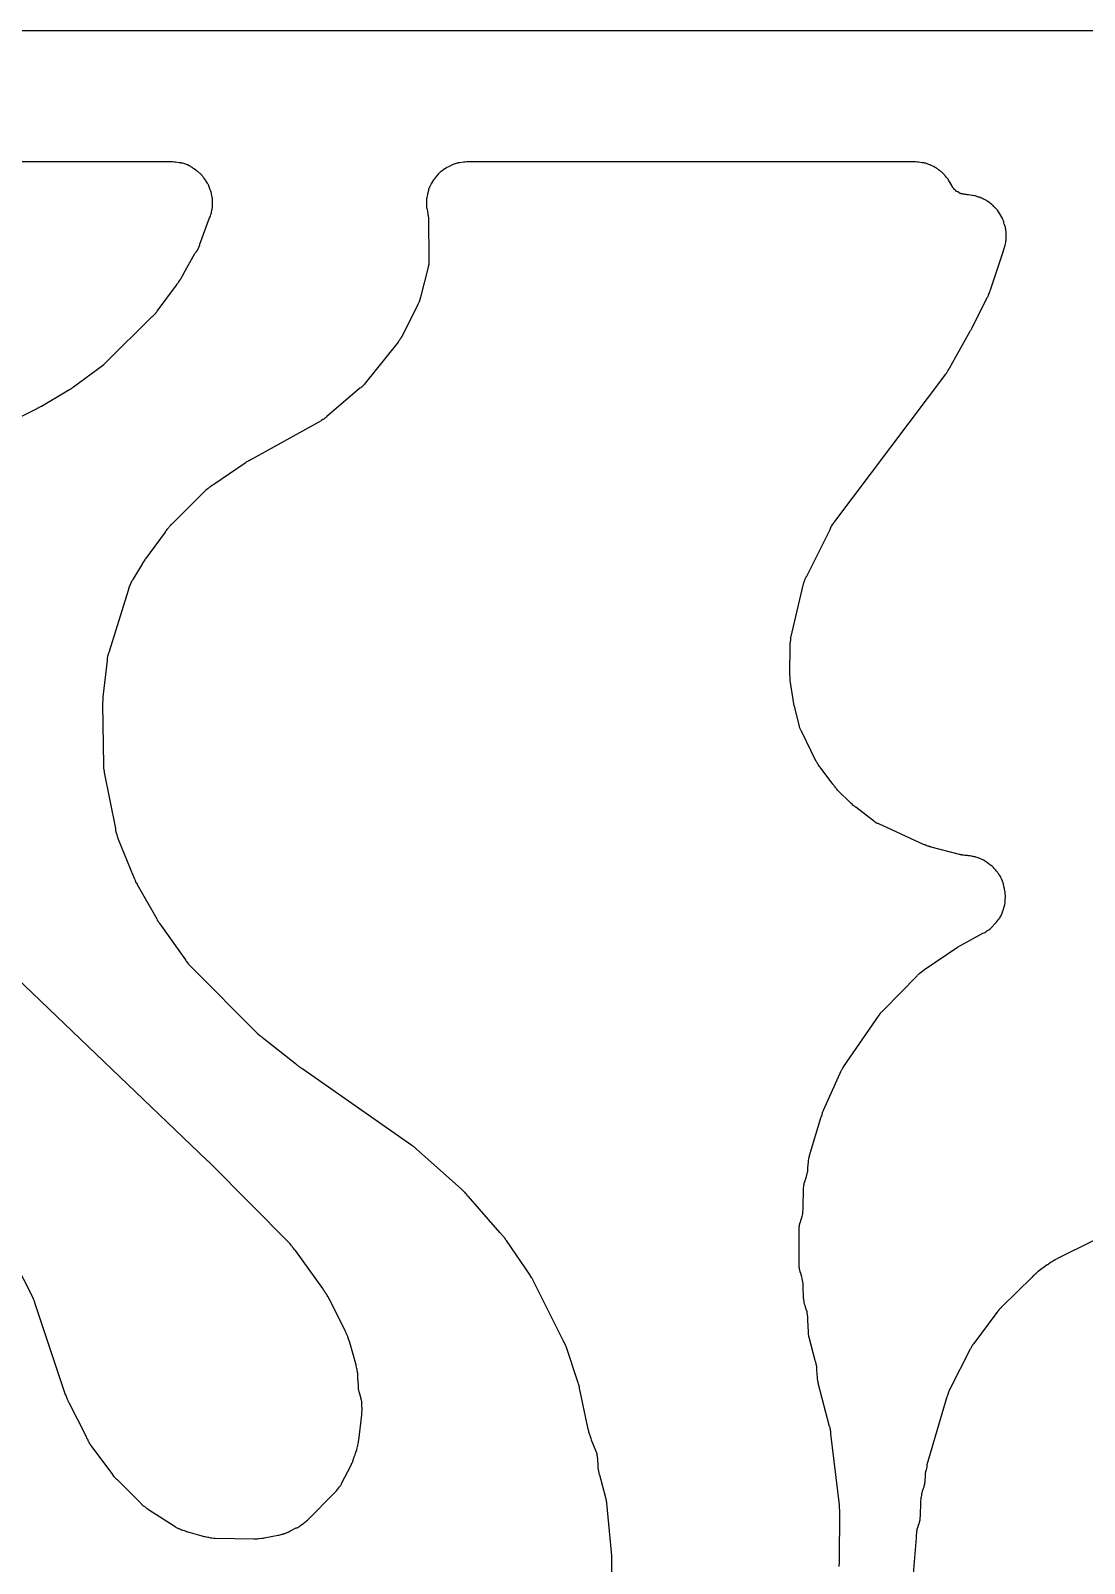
# Model space of a CAD drawing. Header units: millimetres. Extents: x 0 to 300, y 0 to 300.
# Drawn here: x 171.6 to 235.8, y 206.6 to 300.1 of the extents above; entities that cross this region are included whole.
import ezdxf

# ---------------------------------------------------------------- set-up
doc = ezdxf.new("R2010")
doc.units = ezdxf.units.MM
doc.layers.add('CUT', color=7, linetype='CONTINUOUS')

msp = doc.modelspace()

# ---------------------------------------------------------------- linework, layer by layer
at = {"layer": 'CUT'}
for points in [[(0.57, 300.05), (299.43, 300.05)], [(165.44, 273.78), (172.02, 277.03), (172.04, 277.05), (172.05, 277.05), (172.07, 277.06), (172.09, 277.07), (172.14, 277.09), (172.17, 277.12), (172.18, 277.12), (172.2, 277.13), (172.23, 277.14), (172.28, 277.17), (173.85, 278.1), (173.88, 278.11), (173.89, 278.12), (173.9, 278.12), (173.91, 278.13), (173.93, 278.14), (173.95, 278.15), (173.96, 278.15), (173.98, 278.16), (174, 278.18), (174.01, 278.19), (174.02, 278.19), (174.03, 278.2), (174.04, 278.2), (174.07, 278.22), (174.08, 278.23), (174.09, 278.23), (174.1, 278.24), (174.12, 278.25), (174.12, 278.26), (174.13, 278.26), (174.14, 278.27), (174.16, 278.29), (174.18, 278.3), (174.19, 278.31), (174.23, 278.34), (174.24, 278.34), (176.01, 279.65), (176.08, 279.7), (176.13, 279.74), (176.17, 279.78), (176.3, 279.91), (178.92, 282.51), (178.94, 282.53), (178.99, 282.58), (179, 282.59), (179.02, 282.61), (179.03, 282.62), (179.05, 282.63), (179.09, 282.67), (179.11, 282.69), (179.14, 282.71), (179.21, 282.79), (179.21, 282.8), (179.25, 282.84), (179.25, 282.85), (179.29, 282.89), (179.31, 282.91), (179.34, 282.95), (180.51, 284.53), (180.55, 284.59), (180.58, 284.64), (180.59, 284.66), (180.6, 284.67), (180.61, 284.68), (180.62, 284.69), (180.63, 284.71), (180.65, 284.75), (180.66, 284.76), (180.66, 284.77), (180.67, 284.77), (180.67, 284.78), (180.68, 284.79), (180.68, 284.8), (180.69, 284.81), (180.7, 284.82), (180.71, 284.83), (180.71, 284.84), (180.72, 284.84), (180.73, 284.85), (180.74, 284.87), (180.74, 284.88), (180.76, 284.91), (180.77, 284.92), (180.78, 284.93), (180.78, 284.94), (180.79, 284.95), (180.8, 284.96), (180.81, 284.97), (180.81, 284.98), (180.83, 285.02), (180.83, 285.03), (180.84, 285.04), (180.84, 285.05), (180.85, 285.05), (180.86, 285.06), (180.87, 285.08), (180.9, 285.13), (180.9, 285.14), (180.92, 285.16), (180.95, 285.23), (181.64, 286.46), (181.68, 286.51), (181.7, 286.53), (181.71, 286.56), (181.73, 286.59), (181.73, 286.6), (181.74, 286.6), (181.74, 286.61), (181.77, 286.64), (181.8, 286.69), (181.8, 286.7), (181.81, 286.71), (181.81, 286.72), (181.82, 286.73), (181.83, 286.75), (181.84, 286.77), (181.84, 286.78), (181.85, 286.8), (181.86, 286.82), (181.87, 286.83), (181.89, 286.88), (181.9, 286.91), (181.91, 286.94), (181.93, 287), (181.93, 287.02), (181.94, 287.04), (182.53, 288.65), (182.56, 288.7), (182.58, 288.76), (182.61, 288.84), (182.63, 288.89), (182.64, 288.94), (182.65, 289), (182.65, 289.01), (182.67, 289.09), (182.69, 289.16), (182.69, 289.18), (182.69, 289.23), (182.7, 289.28), (182.7, 289.34), (182.7, 289.42), (182.71, 289.6), (182.71, 289.63), (182.71, 289.68), (182.71, 289.74), (182.7, 289.8), (182.7, 289.82), (182.69, 289.85), (182.69, 289.87), (182.69, 289.88), (182.68, 289.92), (182.68, 289.93), (182.65, 290.09), (182.65, 290.1), (182.64, 290.14), (182.64, 290.15), (182.63, 290.18), (182.63, 290.21), (182.61, 290.26), (182.59, 290.31), (182.57, 290.35), (182.52, 290.48), (182.52, 290.5), (182.51, 290.51), (182.51, 290.52), (182.5, 290.55), (182.49, 290.57), (182.48, 290.61), (182.47, 290.63), (182.46, 290.66), (182.45, 290.67), (182.45, 290.68), (182.43, 290.71), (182.42, 290.73), (182.41, 290.74), (182.4, 290.76), (182.39, 290.77), (182.39, 290.78), (182.29, 290.94), (182.27, 290.97), (182.17, 291.11), (182.14, 291.15), (182.1, 291.18), (182.07, 291.22), (182.02, 291.27), (181.99, 291.3), (181.97, 291.32), (181.95, 291.34), (181.92, 291.37), (181.86, 291.43), (181.82, 291.46), (181.8, 291.47), (181.78, 291.49), (181.76, 291.5), (181.76, 291.51), (181.75, 291.51), (181.73, 291.52), (181.7, 291.55), (181.61, 291.61), (181.6, 291.62), (181.58, 291.63), (181.55, 291.65), (181.52, 291.67), (181.5, 291.68), (181.42, 291.73), (181.38, 291.76), (181.37, 291.76), (181.34, 291.79), (181.29, 291.82), (181.18, 291.87), (181.13, 291.89), (180.96, 291.95), (180.88, 291.97), (180.83, 291.98), (180.81, 291.98), (180.77, 291.99), (180.76, 291.99), (180.71, 292), (180.67, 292), (180.46, 292.03), (180.41, 292.04), (180.38, 292.04), (180.37, 292.04), (180.27, 292.05), (180.23, 292.05), (116.07, 292.05)], [(220.9, 206.45), (220.92, 206.71), (220.92, 206.75), (220.92, 206.82), (220.93, 209.76), (220.93, 209.8), (220.91, 210.07), (220.91, 210.13), (220.91, 210.2), (220.4, 214.53), (220.39, 214.58), (220.39, 214.59), (220.38, 214.63), (220.38, 214.67), (220.38, 214.68), (220.37, 214.74), (220.36, 214.79), (220.36, 214.8), (220.35, 214.84), (220.35, 214.85), (220.34, 214.91), (220.32, 214.96), (220.31, 214.98), (219.63, 217.53), (219.63, 217.54), (219.63, 217.6), (219.62, 217.62), (219.61, 217.68), (219.61, 217.7), (219.6, 217.72), (219.6, 217.74), (219.6, 217.79), (219.58, 217.87), (219.58, 217.88), (219.58, 217.89), (219.58, 217.94), (219.54, 218.43), (219.53, 218.56), (219.53, 218.57), (219.53, 218.63), (219.52, 218.68), (219.51, 218.71), (219.51, 218.73), (219.5, 218.76), (219.49, 218.79), (219.47, 218.9), (219.45, 218.95), (219.44, 218.99), (219.44, 219), (219.06, 220.4), (219.05, 220.46), (219.04, 220.51), (219.03, 220.6), (219.02, 220.69), (219.02, 220.71), (219.02, 220.73), (218.99, 221.49), (218.99, 221.51), (218.99, 221.56), (218.98, 221.67), (218.98, 221.69), (218.97, 221.78), (218.96, 221.81), (218.95, 221.84), (218.95, 221.87), (218.95, 221.9), (218.94, 221.97), (218.92, 222.03), (218.88, 222.14), (218.87, 222.18), (218.86, 222.22), (218.85, 222.24), (218.85, 222.26), (218.84, 222.3), (218.83, 222.33), (218.82, 222.36), (218.79, 222.44), (218.78, 222.46), (218.77, 222.5), (218.77, 222.53), (218.77, 222.56), (218.76, 222.61), (218.75, 222.65), (218.75, 222.66), (218.75, 222.67), (218.74, 222.71), (218.74, 222.72), (218.73, 222.79), (218.73, 222.8), (218.73, 222.82), (218.73, 222.83), (218.71, 223.47), (218.71, 223.5), (218.71, 223.55), (218.7, 223.66), (218.7, 223.68), (218.69, 223.77), (218.68, 223.8), (218.65, 223.97), (218.64, 224.02), (218.62, 224.1), (218.61, 224.14), (218.61, 224.17), (218.59, 224.23), (218.58, 224.26), (218.53, 224.41), (218.52, 224.43), (218.52, 224.44), (218.52, 224.45), (218.51, 224.49), (218.51, 224.5), (218.49, 224.55), (218.49, 224.56), (218.49, 224.57), (218.48, 224.59), (218.48, 224.6), (218.48, 224.61), (218.48, 224.62), (218.48, 224.63), (218.47, 224.69), (218.47, 224.75), (218.46, 224.8), (218.46, 224.81), (218.46, 224.87), (218.45, 224.92), (218.46, 227.07), (218.46, 227.12), (218.47, 227.15), (218.48, 227.2), (218.48, 227.22), (218.48, 227.23), (218.48, 227.24), (218.49, 227.27), (218.49, 227.28), (218.49, 227.29), (218.49, 227.3), (218.5, 227.31), (218.5, 227.33), (218.51, 227.36), (218.51, 227.37), (218.52, 227.39), (218.52, 227.4), (218.53, 227.42), (218.54, 227.44), (218.54, 227.45), (218.55, 227.47), (218.56, 227.5), (218.57, 227.53), (218.57, 227.54), (218.57, 227.56), (218.58, 227.6), (218.62, 227.72), (218.63, 227.75), (218.64, 227.78), (218.66, 227.85), (218.67, 227.9), (218.68, 227.95), (218.68, 227.97), (218.68, 228.01), (218.69, 228.07), (218.69, 228.08), (218.7, 228.2), (218.7, 228.25), (218.7, 228.3), (218.73, 229.48), (218.73, 229.5), (218.73, 229.52), (218.73, 229.53), (218.74, 229.6), (218.74, 229.61), (218.74, 229.62), (218.74, 229.63), (218.75, 229.67), (218.75, 229.69), (218.76, 229.74), (218.76, 229.78), (218.76, 229.79), (218.77, 229.81), (218.77, 229.82), (218.78, 229.84), (218.79, 229.86), (218.8, 229.88), (218.8, 229.9), (218.81, 229.92), (218.86, 230.07), (218.87, 230.1), (218.87, 230.11), (218.89, 230.16), (218.9, 230.22), (218.9, 230.23), (218.91, 230.26), (218.92, 230.29), (218.93, 230.31), (218.94, 230.37), (218.94, 230.39), (218.96, 230.48), (218.97, 230.49), (218.98, 230.54), (218.99, 230.6), (218.99, 230.66), (218.99, 230.75), (219.02, 231.1), (219.02, 231.15), (219.03, 231.2), (219.04, 231.28), (219.05, 231.32), (219.05, 231.33), (219.06, 231.37), (219.06, 231.39), (219.08, 231.45), (219.08, 231.46), (219.09, 231.49), (219.81, 233.86), (219.82, 233.87), (219.83, 233.91), (219.84, 233.92), (219.86, 233.98), (219.87, 234.03), (219.88, 234.07), (219.88, 234.08), (219.89, 234.12), (219.89, 234.13), (219.9, 234.15), (219.9, 234.16), (219.92, 234.2), (219.93, 234.21), (219.94, 234.23), (219.95, 234.26), (220.96, 236.52), (220.98, 236.57), (220.99, 236.58), (221, 236.61), (221.02, 236.66), (221.05, 236.7), (221.07, 236.73), (221.08, 236.75), (221.09, 236.76), (221.1, 236.78), (221.11, 236.79), (221.11, 236.8), (221.12, 236.81), (221.12, 236.82), (221.13, 236.83), (221.13, 236.84), (221.16, 236.88), (221.16, 236.89), (223.33, 240.04), (223.37, 240.09), (223.38, 240.12), (223.4, 240.15), (223.43, 240.2), (223.46, 240.23), (223.5, 240.26), (223.58, 240.33), (223.6, 240.36), (223.61, 240.37), (223.62, 240.37), (225.65, 242.45), (225.67, 242.48), (225.69, 242.5), (225.71, 242.52), (225.75, 242.56), (225.75, 242.55), (225.84, 242.63), (226.09, 242.83), (228.1, 244.2), (229.65, 245.04), (229.66, 245.05), (229.73, 245.07), (229.77, 245.09), (229.83, 245.13), (229.86, 245.15), (229.88, 245.17), (229.89, 245.17), (229.92, 245.19), (229.93, 245.2), (229.94, 245.21), (229.97, 245.22), (230.01, 245.25), (230.09, 245.32), (230.14, 245.36), (230.18, 245.4), (230.41, 245.63), (230.47, 245.69), (230.59, 245.85), (230.62, 245.89), (230.64, 245.92), (230.65, 245.93), (230.65, 245.94), (230.68, 245.98), (230.74, 246.09), (230.76, 246.13), (230.85, 246.33), (230.85, 246.34), (230.86, 246.36), (230.87, 246.38), (230.88, 246.41), (230.89, 246.44), (230.9, 246.47), (230.91, 246.49), (230.91, 246.5), (230.92, 246.51), (230.92, 246.52), (230.92, 246.53), (230.93, 246.56), (230.93, 246.58), (230.99, 246.8), (231.01, 246.88), (231.01, 246.89), (231.02, 246.97), (231.02, 247.04), (231.02, 247.08), (231.03, 247.27), (231.03, 247.35), (231.02, 247.44), (231.02, 247.45), (231.02, 247.51), (231.01, 247.57), (231, 247.61), (230.98, 247.72), (230.98, 247.75), (230.97, 247.77), (230.96, 247.82), (230.91, 248.02), (230.91, 248.03), (230.91, 248.04), (230.9, 248.09), (230.89, 248.11), (230.88, 248.15), (230.87, 248.18), (230.86, 248.19), (230.85, 248.23), (230.84, 248.25), (230.83, 248.28), (230.83, 248.29), (230.82, 248.3), (230.79, 248.35), (230.77, 248.4), (230.75, 248.44), (230.74, 248.44), (230.74, 248.45), (230.72, 248.5), (230.68, 248.56), (230.67, 248.57), (230.67, 248.58), (230.67, 248.59), (230.65, 248.61), (230.64, 248.61), (230.63, 248.63), (230.62, 248.64), (230.6, 248.69), (230.59, 248.69), (230.58, 248.7), (230.57, 248.73), (230.54, 248.77), (230.47, 248.85), (230.43, 248.9), (230.39, 248.94), (230.37, 248.97), (230.35, 248.99), (230.31, 249.04), (230.27, 249.08), (230.22, 249.12), (230.17, 249.16), (230.15, 249.18), (230.08, 249.22), (229.93, 249.34), (229.89, 249.37), (229.87, 249.39), (229.85, 249.4), (229.84, 249.4), (229.8, 249.43), (229.69, 249.49), (229.65, 249.51), (229.46, 249.59), (229.43, 249.61), (229.41, 249.62), (229.36, 249.64), (229.3, 249.66), (229.23, 249.68), (229.18, 249.69), (229.17, 249.69), (229.13, 249.7), (229.12, 249.7), (229.06, 249.71), (229.05, 249.71), (229.03, 249.72), (228.96, 249.73), (228.89, 249.75), (228.82, 249.76), (228.81, 249.76), (228.77, 249.76), (228.76, 249.76), (228.71, 249.77), (228.65, 249.77), (228.59, 249.77), (228.58, 249.77), (228.56, 249.77), (228.46, 249.79), (228.42, 249.8), (228.41, 249.8), (228.39, 249.81), (228.37, 249.81), (228.37, 249.82), (228.36, 249.82), (228.34, 249.82), (228.31, 249.83), (228.3, 249.83), (228.27, 249.84), (228.23, 249.84), (226.5, 250.29), (226.48, 250.3), (226.46, 250.3), (226.46, 250.31), (226.44, 250.31), (226.43, 250.31), (226.41, 250.32), (226.39, 250.32), (226.38, 250.32), (226.37, 250.33), (226.36, 250.33), (226.35, 250.33), (226.34, 250.33), (226.34, 250.34), (226.32, 250.34), (226.31, 250.34), (226.3, 250.35), (226.25, 250.37), (226.23, 250.38), (226.22, 250.38), (226.2, 250.39), (226.19, 250.39), (226.18, 250.4), (226.15, 250.41), (226.12, 250.42), (226.09, 250.43), (226.03, 250.45), (223.31, 251.7), (223.3, 251.71), (223.27, 251.72), (223.24, 251.73), (223.2, 251.74), (223.19, 251.75), (223.18, 251.75), (223.16, 251.77), (223.15, 251.77), (223.14, 251.78), (223.12, 251.79), (223.11, 251.8), (223.07, 251.83), (223.01, 251.87), (222.98, 251.89), (221.91, 252.72), (221.9, 252.73), (221.86, 252.76), (221.85, 252.77), (221.84, 252.78), (221.82, 252.79), (221.77, 252.82), (221.76, 252.83), (221.74, 252.85), (221.68, 252.9), (221.62, 252.95), (220.8, 253.77), (220.76, 253.82), (220.72, 253.86), (220.7, 253.9), (220.68, 253.91), (220.67, 253.92), (220.66, 253.93), (220.65, 253.94), (220.63, 253.99), (220.6, 254.02), (220.58, 254.05), (220.55, 254.08), (220.53, 254.1), (220.53, 254.11), (220.51, 254.13), (219.73, 255.16), (219.72, 255.17), (219.69, 255.2), (219.69, 255.21), (219.65, 255.27), (219.62, 255.32), (219.61, 255.33), (219.59, 255.36), (219.59, 255.37), (219.56, 255.41), (219.56, 255.42), (219.55, 255.44), (219.5, 255.51), (218.6, 257.35), (218.58, 257.39), (218.57, 257.41), (218.56, 257.42), (218.53, 257.49), (218.52, 257.51), (218.51, 257.55), (218.51, 257.56), (218.49, 257.6), (218.48, 257.65), (218.23, 258.64), (218.22, 258.68), (218.22, 258.69), (218.21, 258.74), (218.2, 258.79), (218.18, 258.85), (218.17, 258.89), (218.16, 258.9), (218.16, 258.91), (217.92, 260.45), (217.91, 260.5), (217.91, 260.61), (217.91, 260.65), (217.9, 260.78), (217.9, 260.8), (217.9, 260.82), (217.91, 262.62), (217.91, 262.66), (217.92, 262.74), (217.92, 262.77), (217.93, 262.8), (217.93, 262.82), (217.94, 262.85), (217.95, 262.9), (217.95, 262.96), (217.95, 262.98), (217.96, 263.05), (218.73, 266.33), (218.74, 266.37), (218.75, 266.39), (218.77, 266.45), (218.77, 266.46), (218.78, 266.49), (218.79, 266.52), (218.8, 266.55), (218.8, 266.56), (218.82, 266.61), (218.82, 266.62), (218.83, 266.64), (218.85, 266.69), (218.86, 266.7), (218.87, 266.73), (218.88, 266.74), (218.88, 266.75), (218.89, 266.76), (218.89, 266.77), (218.92, 266.81), (220.34, 269.64), (220.37, 269.7), (220.39, 269.76), (220.4, 269.78), (220.42, 269.82), (220.42, 269.83), (220.42, 269.84), (220.45, 269.88), (220.45, 269.89), (220.48, 269.91), (220.51, 269.97), (220.52, 269.98), (220.55, 270.02), (220.56, 270.04), (220.57, 270.05), (220.58, 270.06), (220.58, 270.07), (220.61, 270.11), (220.62, 270.12), (220.64, 270.14), (227.39, 279.11), (227.4, 279.13), (227.42, 279.15), (227.45, 279.2), (227.5, 279.27), (227.52, 279.31), (227.52, 279.32), (227.53, 279.33), (227.55, 279.35), (227.55, 279.36), (227.56, 279.37), (227.56, 279.38), (227.57, 279.39), (227.57, 279.4), (227.58, 279.4), (227.58, 279.41), (227.59, 279.42), (227.6, 279.44), (227.61, 279.46), (227.62, 279.47), (227.62, 279.48), (227.63, 279.49), (227.65, 279.51), (227.66, 279.53), (227.66, 279.54), (227.67, 279.56), (227.68, 279.58), (227.69, 279.59), (227.71, 279.64), (227.72, 279.67), (228.88, 281.73), (228.91, 281.78), (228.92, 281.79), (228.95, 281.83), (228.98, 281.88), (228.99, 281.9), (228.99, 281.91), (229.01, 281.95), (229.94, 283.8), (229.95, 283.82), (229.97, 283.87), (229.97, 283.88), (229.99, 283.93), (230.08, 284.15), (230.09, 284.19), (230.1, 284.22), (230.11, 284.25), (230.91, 286.63), (230.92, 286.67), (230.93, 286.71), (230.95, 286.78), (231.01, 286.98), (231.03, 287.05), (231.05, 287.16), (231.06, 287.21), (231.06, 287.22), (231.06, 287.24), (231.07, 287.27), (231.07, 287.29), (231.08, 287.35), (231.08, 287.41), (231.08, 287.69), (231.07, 287.77), (231.05, 287.92), (231.05, 287.95), (231.03, 288.06), (231.02, 288.11), (231, 288.17), (230.98, 288.22), (230.97, 288.24), (230.96, 288.26), (230.94, 288.34), (230.94, 288.36), (230.94, 288.37), (230.93, 288.38), (230.93, 288.4), (230.92, 288.45), (230.9, 288.5), (230.88, 288.55), (230.85, 288.6), (230.83, 288.64), (230.73, 288.81), (230.72, 288.83), (230.61, 289.01), (230.56, 289.07), (230.56, 289.08), (230.54, 289.11), (230.53, 289.12), (230.51, 289.14), (230.49, 289.17), (230.45, 289.21), (230.43, 289.23), (230.42, 289.25), (230.39, 289.28), (230.35, 289.32), (230.33, 289.34), (230.28, 289.39), (230.26, 289.4), (230.23, 289.43), (230.21, 289.45), (230.12, 289.52), (230.08, 289.55), (230.05, 289.57), (230.04, 289.58), (229.96, 289.63), (229.95, 289.64), (229.93, 289.65), (229.92, 289.66), (229.88, 289.69), (229.84, 289.71), (229.71, 289.78), (229.7, 289.79), (229.67, 289.8), (229.66, 289.81), (229.65, 289.81), (229.64, 289.82), (229.6, 289.84), (229.55, 289.86), (229.52, 289.87), (229.49, 289.88), (229.44, 289.9), (229.38, 289.91), (229.36, 289.91), (229.33, 289.92), (229.29, 289.94), (229.24, 289.96), (229.18, 289.98), (229.13, 289.99), (229.02, 290.01), (228.99, 290.01), (228.77, 290.04), (228.7, 290.05), (228.69, 290.05), (228.66, 290.06), (228.63, 290.06), (228.62, 290.06), (228.61, 290.06), (228.58, 290.07), (228.56, 290.07), (228.51, 290.08), (228.5, 290.08), (228.48, 290.08), (228.45, 290.09), (228.43, 290.09), (228.4, 290.1), (228.36, 290.1), (228.33, 290.11), (228.31, 290.12), (228.29, 290.12), (228.28, 290.13), (228.27, 290.13), (228.25, 290.14), (228.24, 290.15), (228.2, 290.18), (228.12, 290.22), (228.11, 290.22), (228.07, 290.24), (228.03, 290.27), (227.98, 290.32), (227.94, 290.35), (227.93, 290.37), (227.9, 290.39), (227.86, 290.45), (227.81, 290.52), (227.8, 290.53), (227.79, 290.56), (227.78, 290.57), (227.78, 290.58), (227.74, 290.64), (227.74, 290.65), (227.71, 290.71), (227.67, 290.77), (227.66, 290.79), (227.57, 290.93), (227.53, 290.99), (227.42, 291.12), (227.42, 291.13), (227.38, 291.19), (227.34, 291.23), (227.32, 291.26), (227.31, 291.26), (227.3, 291.28), (227.26, 291.32), (227.23, 291.35), (227.2, 291.38), (227.14, 291.44), (227.1, 291.47), (227.08, 291.48), (227.06, 291.5), (227.05, 291.51), (227.04, 291.51), (227.04, 291.52), (227.03, 291.52), (226.99, 291.55), (226.98, 291.55), (226.89, 291.62), (226.88, 291.63), (226.85, 291.65), (226.83, 291.66), (226.8, 291.68), (226.79, 291.69), (226.77, 291.7), (226.74, 291.72), (226.64, 291.77), (226.47, 291.85), (226.44, 291.87), (226.42, 291.88), (226.37, 291.9), (226.31, 291.92), (226.21, 291.95), (226.16, 291.97), (226.11, 291.98), (226.09, 291.98), (226.05, 291.99), (226.04, 291.99), (225.99, 292), (225.95, 292), (225.74, 292.03), (225.69, 292.04), (225.66, 292.04), (225.65, 292.04), (225.55, 292.05), (225.51, 292.05), (199.12, 292.05), (199.08, 292.05), (198.23, 292.05), (198.19, 292.05), (198.09, 292.04), (198.08, 292.04), (198.05, 292.04), (198, 292.03), (197.79, 292), (197.75, 292), (197.7, 291.99), (197.68, 291.99), (197.65, 291.98), (197.62, 291.97), (197.55, 291.96), (197.38, 291.9), (197.31, 291.87), (197.29, 291.86), (197.25, 291.84), (197.09, 291.76), (196.99, 291.71), (196.96, 291.69), (196.94, 291.68), (196.93, 291.67), (196.9, 291.65), (196.88, 291.64), (196.85, 291.62), (196.84, 291.61), (196.75, 291.54), (196.74, 291.54), (196.7, 291.51), (196.69, 291.51), (196.69, 291.5), (196.68, 291.5), (196.68, 291.49), (196.67, 291.49), (196.65, 291.47), (196.63, 291.46), (196.59, 291.43), (196.53, 291.37), (196.5, 291.34), (196.46, 291.3), (196.36, 291.18), (196.34, 291.16), (196.21, 290.99), (196.18, 290.95), (196.06, 290.76), (196.03, 290.71), (196.02, 290.69), (196.02, 290.68), (196, 290.63), (195.98, 290.6), (195.95, 290.56), (195.95, 290.55), (195.93, 290.51), (195.91, 290.46), (195.9, 290.43), (195.88, 290.37), (195.88, 290.35), (195.87, 290.32), (195.87, 290.31), (195.87, 290.3), (195.82, 290.11), (195.81, 290.06), (195.78, 289.9), (195.77, 289.86), (195.76, 289.8), (195.76, 289.77), (195.76, 289.74), (195.75, 289.71), (195.75, 289.65), (195.75, 289.6), (195.75, 289.57), (195.76, 289.38), (195.76, 289.34), (195.76, 289.28), (195.77, 289.22), (195.79, 289.13), (195.83, 288.9), (195.84, 288.84), (195.86, 288.79), (195.86, 288.74), (195.87, 288.64), (195.9, 286.05), (195.9, 285.91), (195.9, 285.86), (195.89, 285.81), (195.89, 285.8), (195.89, 285.78), (195.88, 285.75), (195.88, 285.73), (195.87, 285.7), (195.86, 285.68), (195.86, 285.67), (195.85, 285.63), (195.38, 283.8), (195.37, 283.75), (195.36, 283.7), (195.35, 283.68), (195.35, 283.66), (195.33, 283.61), (195.33, 283.6), (195.32, 283.57), (195.31, 283.55), (195.3, 283.53), (195.24, 283.41), (195.23, 283.38), (195.21, 283.32), (194.26, 281.43), (194.25, 281.41), (194.18, 281.32), (194.16, 281.28), (194.15, 281.27), (194.14, 281.26), (194.13, 281.23), (194.12, 281.21), (194.11, 281.2), (194.1, 281.19), (194.07, 281.15), (194.07, 281.14), (194.03, 281.07), (192.01, 278.57), (191.97, 278.5), (191.96, 278.49), (191.94, 278.47), (191.89, 278.42), (191.86, 278.39), (191.83, 278.36), (191.82, 278.36), (191.81, 278.35), (191.78, 278.32), (191.77, 278.31), (191.75, 278.3), (191.74, 278.29), (191.69, 278.26), (189.68, 276.54), (189.65, 276.5), (189.59, 276.45), (189.56, 276.43), (189.54, 276.41), (189.49, 276.38), (189.46, 276.36), (189.43, 276.35), (189.38, 276.32), (189.34, 276.29), (189.33, 276.28), (185.15, 273.96), (185.13, 273.95), (185.11, 273.94), (185.08, 273.92), (185.03, 273.9), (185.01, 273.88), (185, 273.87), (184.99, 273.87), (184.96, 273.86), (184.92, 273.83), (184.91, 273.83), (184.89, 273.82), (184.84, 273.79), (184.8, 273.77), (184.75, 273.73), (184.72, 273.72), (184.69, 273.7), (182.78, 272.39), (182.76, 272.38), (182.74, 272.37), (182.71, 272.35), (182.69, 272.33), (182.67, 272.32), (182.66, 272.31), (182.63, 272.3), (182.63, 272.29), (182.62, 272.28), (182.61, 272.28), (182.61, 272.27), (182.57, 272.25), (182.56, 272.25), (182.55, 272.23), (182.53, 272.22), (182.45, 272.15), (182.44, 272.15), (182.38, 272.11), (182.31, 272.05), (182.28, 272.01), (182.25, 271.98), (180.3, 270.04), (180.28, 270.02), (180.24, 269.98), (180.23, 269.97), (180.21, 269.96), (180.2, 269.95), (180.16, 269.92), (180.15, 269.91), (180.12, 269.88), (180.11, 269.87), (180.08, 269.83), (180.07, 269.82), (180.06, 269.81), (180.04, 269.77), (180, 269.73), (179.98, 269.7), (179.97, 269.69), (179.93, 269.65), (179.89, 269.59), (179.86, 269.54), (179.83, 269.5), (179.83, 269.49), (179.82, 269.48), (178.63, 267.87), (178.63, 267.86), (178.59, 267.82), (178.59, 267.81), (178.56, 267.77), (178.56, 267.76), (178.47, 267.63), (178.45, 267.6), (178.44, 267.58), (177.86, 266.61), (177.83, 266.56), (177.8, 266.52), (177.79, 266.5), (177.78, 266.47), (177.72, 266.34), (177.67, 266.22), (177.66, 266.22), (177.66, 266.21), (177.65, 266.2), (177.65, 266.19), (177.64, 266.17), (177.63, 266.15), (177.61, 266.1), (177.61, 266.09), (177.59, 266.04), (177.58, 265.99), (177.57, 265.94), (177.57, 265.93), (176.42, 262.22), (176.41, 262.21), (176.41, 262.2), (176.39, 262.13), (176.38, 262.12), (176.37, 262.09), (176.36, 262.05), (176.32, 261.9), (176.3, 261.82), (176.28, 261.66), (176.03, 259.44), (176.03, 259.37), (176.03, 259.27), (176.01, 259.04), (176.01, 258.99), (176.01, 258.98), (176.01, 258.97), (176.06, 255.32), (176.06, 255.27), (176.06, 255.22), (176.07, 255.09), (176.08, 255.04), (176.11, 254.86), (176.11, 254.84), (176.79, 251.42), (176.79, 251.35), (176.8, 251.31), (176.8, 251.29), (176.81, 251.27), (176.81, 251.26), (176.82, 251.24), (176.82, 251.23), (176.82, 251.21), (176.83, 251.18), (176.84, 251.15), (176.85, 251.12), (176.86, 251.11), (176.86, 251.1), (176.86, 251.09), (176.87, 251.07), (176.88, 251.04), (176.89, 250.99), (176.9, 250.94), (176.92, 250.89), (176.93, 250.88), (176.94, 250.87), (176.95, 250.84), (176.95, 250.82), (176.97, 250.78), (177.87, 248.54), (177.89, 248.49), (177.94, 248.39), (178, 248.27), (178, 248.26), (178.02, 248.22), (178.02, 248.2), (178.04, 248.14), (178.07, 248.09), (178.11, 248.04), (178.12, 248.02), (179.31, 245.91), (179.34, 245.84), (179.35, 245.82), (179.37, 245.8), (179.38, 245.78), (179.38, 245.77), (179.42, 245.73), (179.42, 245.72), (179.43, 245.71), (179.43, 245.7), (179.44, 245.69), (179.45, 245.68), (179.45, 245.67), (179.46, 245.67), (179.46, 245.66), (179.47, 245.65), (179.49, 245.62), (179.49, 245.61), (181.06, 243.42), (181.07, 243.4), (181.08, 243.39), (181.08, 243.38), (181.09, 243.37), (181.09, 243.36), (181.11, 243.34), (181.13, 243.31), (181.16, 243.25), (181.18, 243.23), (181.24, 243.16), (181.25, 243.15), (181.34, 243.05), (181.37, 243.03), (181.41, 242.99), (185.46, 238.94), (185.47, 238.92), (185.6, 238.8), (185.64, 238.77), (185.65, 238.76), (185.69, 238.73), (185.7, 238.73), (185.72, 238.72), (185.74, 238.7), (185.75, 238.68), (187.76, 237.11), (187.79, 237.08), (187.8, 237.07), (187.85, 237.03), (187.89, 237), (187.9, 237), (187.93, 236.96), (187.94, 236.95), (187.98, 236.93), (188, 236.92), (188.02, 236.9), (188.05, 236.88), (188.06, 236.87), (188.1, 236.84), (188.15, 236.81), (194.85, 232.12), (194.86, 232.12), (194.9, 232.09), (194.93, 232.07), (194.95, 232.05), (195, 232.02), (195.03, 231.99), (195.06, 231.97), (195.07, 231.95), (195.08, 231.95), (195.09, 231.94), (195.1, 231.93), (195.11, 231.91), (195.12, 231.91), (197.89, 229.44), (198.01, 229.33), (198.03, 229.31), (198.06, 229.26), (198.1, 229.21), (198.11, 229.21), (198.12, 229.2), (198.12, 229.19), (198.13, 229.17), (198.14, 229.17), (198.16, 229.15), (198.18, 229.13), (198.18, 229.12), (198.19, 229.12), (198.19, 229.11), (198.21, 229.07), (198.26, 229.03), (198.27, 229.01), (200.2, 226.81), (200.23, 226.79), (200.26, 226.76), (200.3, 226.72), (200.33, 226.69), (200.35, 226.67), (200.4, 226.61), (200.44, 226.55), (200.47, 226.52), (200.47, 226.51), (200.48, 226.5), (200.49, 226.5), (200.5, 226.47), (200.52, 226.45), (200.53, 226.43), (200.54, 226.42), (200.55, 226.4), (200.57, 226.37), (200.59, 226.35), (200.61, 226.32), (202.04, 224.2), (202.04, 224.19), (202.05, 224.18), (202.06, 224.17), (202.08, 224.14), (202.09, 224.12), (202.13, 224.07), (202.16, 224.03), (202.18, 224), (202.2, 223.95), (202.21, 223.93), (202.23, 223.89), (204.08, 220.2), (204.1, 220.14), (204.14, 220.07), (204.15, 220.06), (204.16, 220.04), (204.17, 220.02), (204.17, 220.01), (204.2, 219.95), (204.22, 219.92), (204.24, 219.87), (204.97, 217.66), (205, 217.57), (205.01, 217.56), (205.02, 217.52), (205.04, 217.45), (205.05, 217.41), (205.05, 217.39), (205.05, 217.38), (205.06, 217.34), (205.06, 217.32), (205.56, 214.92), (205.57, 214.9), (205.57, 214.89), (205.58, 214.87), (205.58, 214.85), (205.59, 214.82), (205.6, 214.78), (205.62, 214.71), (205.63, 214.66), (205.64, 214.6), (205.66, 214.55), (205.68, 214.5), (205.7, 214.45), (205.7, 214.44), (205.72, 214.4), (205.72, 214.39), (205.73, 214.37), (205.76, 214.26), (205.77, 214.24), (205.79, 214.16), (206.07, 213.48), (206.09, 213.43), (206.11, 213.38), (206.11, 213.36), (206.12, 213.33), (206.12, 213.3), (206.13, 213.28), (206.13, 213.27), (206.13, 213.26), (206.13, 213.25), (206.14, 213.24), (206.14, 213.21), (206.15, 213.2), (206.16, 213.17), (206.16, 213.16), (206.16, 213.11), (206.16, 213.1), (206.17, 213.02), (206.17, 212.97), (206.19, 212.62), (206.19, 212.57), (206.19, 212.52), (206.2, 212.46), (206.22, 212.35), (206.26, 212.16), (206.26, 212.14), (206.27, 212.1), (206.28, 212.06), (206.28, 212.05), (206.29, 212.03), (206.66, 210.65), (206.66, 210.63), (206.67, 210.6), (206.68, 210.57), (206.68, 210.54), (206.69, 210.52), (206.69, 210.5), (206.7, 210.47), (206.7, 210.43), (206.71, 210.37), (206.72, 210.34), (206.72, 210.3), (207, 207.33), (207, 207.32), (207.01, 207.25), (207.02, 207.16), (207.02, 207.13), (207, 203.46)], [(170.18, 225.95), (171.69, 222.97), (171.7, 222.95), (171.73, 222.87), (171.78, 222.77), (171.81, 222.72), (171.82, 222.67), (171.84, 222.63), (171.84, 222.62), (171.84, 222.61), (171.86, 222.55), (171.87, 222.54), (173.74, 216.94), (173.75, 216.92), (173.77, 216.86), (173.83, 216.7), (173.85, 216.64), (173.89, 216.56), (173.9, 216.55), (173.9, 216.54), (173.94, 216.47), (173.95, 216.45), (174.98, 214.41), (175.01, 214.36), (175.03, 214.31), (175.05, 214.25), (175.07, 214.23), (175.08, 214.22), (175.09, 214.2), (175.12, 214.14), (175.14, 214.09), (175.15, 214.07), (175.17, 214.02), (175.18, 214), (175.22, 213.94), (175.24, 213.91), (175.26, 213.88), (175.3, 213.83), (175.31, 213.82), (175.34, 213.78), (175.34, 213.77), (176.58, 212.11), (176.63, 212.02), (176.67, 211.96), (176.7, 211.94), (176.71, 211.93), (176.72, 211.92), (176.73, 211.9), (176.74, 211.9), (176.76, 211.88), (176.79, 211.84), (176.8, 211.83), (176.81, 211.83), (176.84, 211.8), (176.84, 211.79), (176.89, 211.75), (178.28, 210.37), (178.3, 210.34), (178.32, 210.32), (178.34, 210.29), (178.36, 210.28), (178.38, 210.25), (178.42, 210.21), (178.47, 210.17), (178.48, 210.16), (178.49, 210.15), (178.53, 210.13), (178.61, 210.08), (178.63, 210.06), (178.64, 210.05), (178.67, 210.02), (178.68, 210.02), (178.71, 209.99), (178.72, 209.98), (178.75, 209.97), (178.77, 209.95), (178.78, 209.94), (178.81, 209.92), (180.38, 208.92), (180.45, 208.87), (180.5, 208.83), (180.55, 208.81), (180.56, 208.81), (180.56, 208.8), (180.58, 208.79), (180.6, 208.78), (180.62, 208.77), (180.64, 208.76), (180.65, 208.76), (180.69, 208.74), (180.76, 208.72), (180.82, 208.69), (180.85, 208.68), (181.04, 208.62), (181.08, 208.6), (181.13, 208.58), (181.17, 208.57), (181.2, 208.56), (182.05, 208.31), (182.07, 208.31), (182.11, 208.3), (182.2, 208.28), (182.26, 208.28), (182.43, 208.24), (182.46, 208.23), (182.5, 208.22), (182.61, 208.2), (182.67, 208.19), (182.79, 208.18), (182.84, 208.18), (182.88, 208.18), (185.22, 208.14), (185.23, 208.14), (185.39, 208.14), (185.46, 208.14), (185.53, 208.16), (185.54, 208.16), (185.55, 208.16), (185.74, 208.18), (185.8, 208.18), (185.85, 208.19), (186.71, 208.35), (186.75, 208.36), (186.98, 208.42), (187, 208.43), (187.02, 208.43), (187.05, 208.44), (187.06, 208.44), (187.07, 208.44), (187.08, 208.45), (187.11, 208.45), (187.16, 208.47), (187.2, 208.49), (187.21, 208.49), (187.22, 208.5), (187.25, 208.51), (187.26, 208.51), (187.28, 208.52), (187.3, 208.53), (187.31, 208.54), (187.33, 208.55), (187.35, 208.56), (187.36, 208.56), (187.37, 208.57), (187.43, 208.6), (187.81, 208.8), (187.86, 208.81), (187.91, 208.83), (187.94, 208.85), (187.96, 208.86), (187.98, 208.87), (187.99, 208.88), (188.01, 208.89), (188.02, 208.9), (188.06, 208.92), (188.07, 208.93), (188.1, 208.96), (188.26, 209.07), (188.29, 209.1), (188.32, 209.13), (188.33, 209.13), (188.35, 209.15), (188.36, 209.16), (188.39, 209.17), (188.43, 209.22), (188.44, 209.23), (188.49, 209.28), (188.51, 209.3), (190.12, 210.91), (190.19, 210.97), (190.21, 211), (190.23, 211.02), (190.27, 211.06), (190.31, 211.11), (190.32, 211.13), (190.45, 211.3), (190.48, 211.34), (190.51, 211.38), (190.54, 211.43), (190.56, 211.47), (190.57, 211.5), (190.59, 211.55), (191.13, 212.59), (191.23, 212.78), (191.26, 212.83), (191.27, 212.86), (191.27, 212.87), (191.29, 212.93), (191.29, 212.94), (191.29, 212.95), (191.3, 212.99), (191.31, 213), (191.33, 213.06), (191.34, 213.1), (191.35, 213.15), (191.37, 213.2), (191.38, 213.21), (191.4, 213.26), (191.41, 213.3), (191.42, 213.34), (191.43, 213.35), (191.43, 213.36), (191.45, 213.42), (191.45, 213.43), (191.46, 213.44), (191.47, 213.47), (191.48, 213.5), (191.5, 213.56), (191.53, 213.68), (191.55, 213.76), (191.56, 213.8), (191.59, 213.96), (191.6, 214.01), (191.6, 214.07), (191.61, 214.1), (191.62, 214.15), (191.8, 215.69), (191.8, 215.76), (191.8, 215.83), (191.82, 215.97), (191.82, 216.02), (191.82, 216.07), (191.81, 216.25), (191.81, 216.33), (191.81, 216.39), (191.8, 216.45), (191.8, 216.49), (191.8, 216.51), (191.79, 216.58), (191.77, 216.64), (191.75, 216.7), (191.74, 216.75), (191.66, 217.03), (191.64, 217.1), (191.64, 217.11), (191.62, 217.19), (191.62, 217.2), (191.61, 217.23), (191.61, 217.25), (191.61, 217.28), (191.6, 217.36), (191.6, 217.45), (191.6, 217.49), (191.57, 217.93), (191.57, 218.11), (191.57, 218.17), (191.56, 218.23), (191.56, 218.24), (191.56, 218.26), (191.55, 218.28), (191.53, 218.37), (191.53, 218.4), (191.53, 218.44), (191.52, 218.46), (191.51, 218.52), (191.47, 218.68), (191.47, 218.69), (191.46, 218.74), (191.45, 218.8), (191.08, 220.09), (191.07, 220.11), (191.06, 220.14), (191.05, 220.16), (191.04, 220.21), (191.02, 220.26), (190.95, 220.45), (190.95, 220.46), (190.9, 220.59), (190.88, 220.64), (190.86, 220.67), (190.83, 220.74), (190.82, 220.77), (189.84, 222.73), (189.82, 222.75), (189.82, 222.76), (189.81, 222.78), (189.81, 222.79), (189.8, 222.79), (189.8, 222.8), (189.79, 222.81), (189.77, 222.84), (189.77, 222.85), (189.76, 222.87), (189.75, 222.89), (189.74, 222.9), (189.74, 222.91), (189.7, 222.96), (189.69, 222.97), (189.67, 223.02), (189.65, 223.04), (189.64, 223.06), (189.64, 223.07), (189.63, 223.07), (189.63, 223.08), (189.62, 223.09), (189.6, 223.12), (189.6, 223.13), (189.59, 223.14), (189.58, 223.15), (189.57, 223.16), (189.56, 223.18), (189.54, 223.2), (189.54, 223.21), (189.53, 223.22), (189.52, 223.25), (189.49, 223.29), (189.46, 223.34), (189.43, 223.38), (187.76, 225.7), (187.73, 225.74), (187.69, 225.77), (187.68, 225.79), (187.64, 225.84), (187.59, 225.9), (187.59, 225.91), (187.58, 225.92), (187.54, 225.96), (187.54, 225.97), (187.53, 225.98), (187.51, 226.03), (187.49, 226.05), (187.48, 226.06), (187.45, 226.11), (187.41, 226.15), (182.59, 231.01), (182.58, 231.01), (182.5, 231.09), (182.46, 231.13), (182.46, 231.14), (182.43, 231.15), (182.37, 231.21), (170.78, 242.31)], [(236.41, 226.32), (234.21, 225.21), (234.18, 225.19), (234.13, 225.17), (234.09, 225.15), (234.08, 225.15), (234.07, 225.14), (234.06, 225.14), (234.05, 225.13), (234.04, 225.13), (234.03, 225.12), (234.02, 225.12), (233.99, 225.1), (233.97, 225.09), (233.96, 225.08), (233.95, 225.07), (233.94, 225.07), (233.93, 225.06), (233.92, 225.05), (233.91, 225.05), (233.9, 225.04), (233.89, 225.04), (233.85, 225.02), (233.8, 224.99), (233.79, 224.98), (233.77, 224.97), (233.76, 224.96), (233.74, 224.95), (233.72, 224.93), (233.71, 224.92), (233.69, 224.91), (233.67, 224.89), (233.66, 224.88), (233.65, 224.87), (233.64, 224.87), (233.63, 224.86), (233.58, 224.83), (233.03, 224.43), (232.99, 224.4), (232.96, 224.36), (232.92, 224.32), (232.91, 224.32), (232.89, 224.3), (232.87, 224.28), (232.86, 224.27), (232.84, 224.26), (232.8, 224.22), (232.79, 224.21), (232.77, 224.19), (232.75, 224.18), (232.73, 224.16), (232.69, 224.14), (232.65, 224.09), (230.84, 222.29), (230.82, 222.27), (230.78, 222.23), (230.77, 222.22), (230.75, 222.21), (230.74, 222.2), (230.73, 222.19), (230.69, 222.16), (230.65, 222.12), (230.64, 222.1), (230.61, 222.07), (230.6, 222.05), (230.58, 222.02), (230.57, 222.01), (230.57, 222), (230.5, 221.92), (230.46, 221.87), (230.45, 221.86), (230.44, 221.84), (229.1, 220.04), (229.08, 220.01), (229.08, 220), (229.07, 219.99), (229.05, 219.98), (229.02, 219.92), (228.98, 219.87), (228.97, 219.85), (228.97, 219.84), (228.9, 219.72), (228.88, 219.69), (228.87, 219.67), (228.86, 219.65), (227.67, 217.29), (227.66, 217.29), (227.63, 217.23), (227.62, 217.21), (227.59, 217.13), (227.58, 217.1), (227.57, 217.08), (227.5, 216.87), (227.48, 216.83), (227.46, 216.78), (226.25, 212.65), (226.24, 212.6), (226.23, 212.55), (226.23, 212.5), (226.2, 212.34), (226.19, 212.31), (226.18, 212.29), (226.17, 212.26), (226.16, 212.23), (226.16, 212.21), (226.15, 212.18), (226.14, 212.13), (226.14, 212.07), (226.14, 211.99), (226.11, 211.65), (226.11, 211.6), (226.11, 211.59), (226.11, 211.58), (226.1, 211.53), (226.09, 211.47), (226.09, 211.45), (226.08, 211.42), (226.08, 211.41), (226.06, 211.35), (226.06, 211.32), (226.05, 211.3), (226.05, 211.29), (226.05, 211.28), (226.04, 211.25), (226.03, 211.24), (226.02, 211.21), (226.02, 211.2), (226.01, 211.18), (226.01, 211.17), (226, 211.15), (225.99, 211.13), (225.98, 211.09), (225.97, 211.07), (225.95, 211.01), (225.93, 210.93), (225.92, 210.87), (225.91, 210.85), (225.91, 210.81), (225.91, 210.78), (225.89, 210.7), (225.88, 210.64), (225.87, 210.59), (225.87, 210.54), (225.87, 210.53), (225.86, 210.44), (225.86, 210.39), (225.86, 210.37), (225.83, 209.51), (225.82, 209.41), (225.82, 209.39), (225.82, 209.36), (225.82, 209.34), (225.81, 209.28), (225.8, 209.2), (225.8, 209.18), (225.78, 209.13), (225.78, 209.12), (225.76, 209.07), (225.75, 209.04), (225.72, 208.95), (225.7, 208.89), (225.69, 208.87), (225.64, 208.7), (225.63, 208.64), (225.62, 208.59), (225.62, 208.54), (225.62, 208.53), (225.62, 208.51), (225.59, 208.34), (225.58, 208.3), (225.58, 208.25), (225.58, 208.2), (225.3, 204.78)]]:
    msp.add_lwpolyline(points, dxfattribs=at)

doc.saveas('drawing.dxf')
